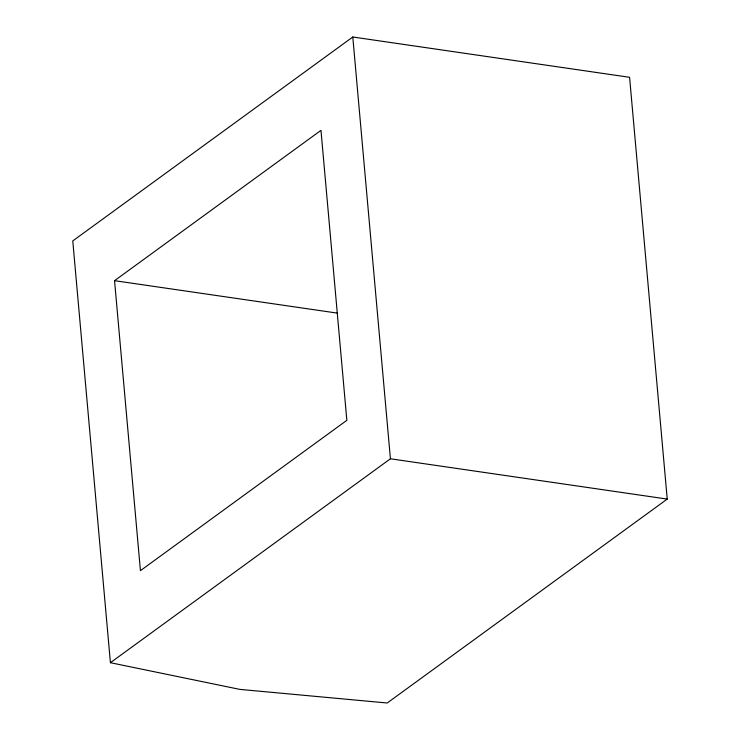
<?xml version="1.0" encoding="UTF-8"?>
<svg xmlns="http://www.w3.org/2000/svg" width="740" height="740" viewBox="0 0 740 740"><rect width="100%" height="100%" fill="white"/><g stroke="black" fill="none" stroke-linecap="round" stroke-linejoin="round"><path stroke-width="1.11" d="M352.786 37L72.77 240.916L110.417 662.698L239.825 689.384L387.214 703L667.23 499.084L629.583 77.302L352.786 37L390.424 458.782L110.417 662.698M114.552 280.673L320.975 130.351L346.847 420.329L140.434 570.651L114.552 280.673L337.597 313.15M390.424 458.782L667.23 499.084"/></g></svg>
